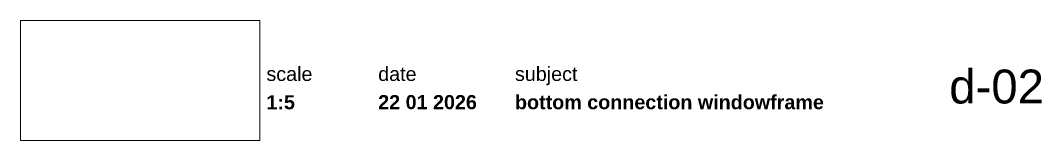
# Paper-space layout 'd-02 bottom connection windowframe' of a CAD drawing. Header units: millimetres. Extents: x 12 to 195, y 11 to 236.
# Drawn here: x 13.7 to 194.6, y 11.1 to 32.4 of the extents above; entities that cross this region are included whole.
import ezdxf
from ezdxf.xclip import XClip

# ---------------------------------------------------------------- set-up
doc = ezdxf.new("R2010")
doc.units = ezdxf.units.MM
doc.header["$MEASUREMENT"] = 0
doc.header["$XCLIPFRAME"] = 0
doc.linetypes.add('Wipeout_Contour', pattern=[1000, 0, -1000])
doc.styles.add('GENERATED_STYLE_1', font='HelveticaNeue.ttc')
doc.styles.add('GENERATED_STYLE_2', font='HelveticaNeue.ttc')
picture_1 = doc.add_image_def('image1.png', size_in_pixel=(317, 159))

# ---------------------------------------------------------------- blocks, each defined once
blk = doc.blocks.new('Drawing_1_1', base_point=(-200.0000000000001, 60.00000000000003))
at = {"color": 2, "linetype": 'Continuous', "lineweight": 0}
for s, insert, char_height, attachment_point, style in [('\\A1;{\\pql;\\fHelvetica Neue|b0|i0|c0|p0;\\W1.000000;scale}', (57.28217586419407, 24.1376470588234), 2.5, 1, 'GENERATED_STYLE_1'), ('\\A1;{\\pql;\\fHelvetica Neue|b0|i0|c0|p0;\\W1.000000;date}', (77.07820365825638, 24.1376470588234), 2.5, 1, 'GENERATED_STYLE_1'), ('\\A1;{\\pql;\\fHelvetica Neue|b0|i0|c0|p0;\\W1.000000;subject}', (101.3074112538046, 24.13764705882346), 2.5, 1, 'GENERATED_STYLE_1'), ('\\A1;{\\pqr;\\fHelvetica Neue|b0|i0|c0|p0;\\W1.000000;d-02}', (194.9999999999999, 23.65181385244692), 6.000000000000002, 3, 'GENERATED_STYLE_1'), ('\\A1;{\\pql;\\fHelvetica Neue|b1|i0|c0|p0;\\W1.000000;1:5}', (57.28217586419407, 19.11764705882339), 2.5, 1, 'GENERATED_STYLE_2'), ('\\A1;{\\pql;\\fHelvetica Neue|b1|i0|c0|p0;\\W1.000000;22 01 2026}', (77.07820365825638, 19.1376470588234), 2.5, 1, 'GENERATED_STYLE_2'), ('\\A1;{\\pql;\\fHelvetica Neue|b1|i0|c0|p0;\\W1.000000;bottom connection windowframe}', (101.3074112538046, 19.13764705882346), 2.5, 1, 'GENERATED_STYLE_2')]:
    blk.add_mtext(s, dxfattribs=dict(at, insert=insert, char_height=char_height, attachment_point=attachment_point, style=style))
at = {"color": 254, "linetype": 'Wipeout_Contour', "lineweight": 0, "ltscale": 174.0629724563376}
blk.add_wipeout([(13.7083034910806, 11.085980385073661), (56.11012485801001, 11.085980385073661), (56.11012485801001, 32.353770912965715), (13.7083034910806, 32.353770912965715)], dxfattribs=at)
at = {"color": 9, "lineweight": 0}
image = blk.add_image(picture_1, insert=(13.7083034910806, 11.08598038507366), size_in_units=(42.40182136692941, 21.26779052789204), dxfattribs=at)
image.set_boundary_path([(-0.5, -0.5), (316.5, 158.5)])

psp = doc.layouts.new('d-02 bottom connection windowframe')

# ---------------------------------------------------------------- block references
at = {"color": 4, "linetype": 'Continuous', "lineweight": 0}
ref = psp.add_blockref('Drawing_1_1', (-200.0000000000001, 60.00000000000003), dxfattribs=at)
XClip(ref).set_block_clipping_path([(-287.317890603239, -75.72739411350867), (502.7286062445393, 56.34497430754406)])

doc.saveas('drawing.dxf')
